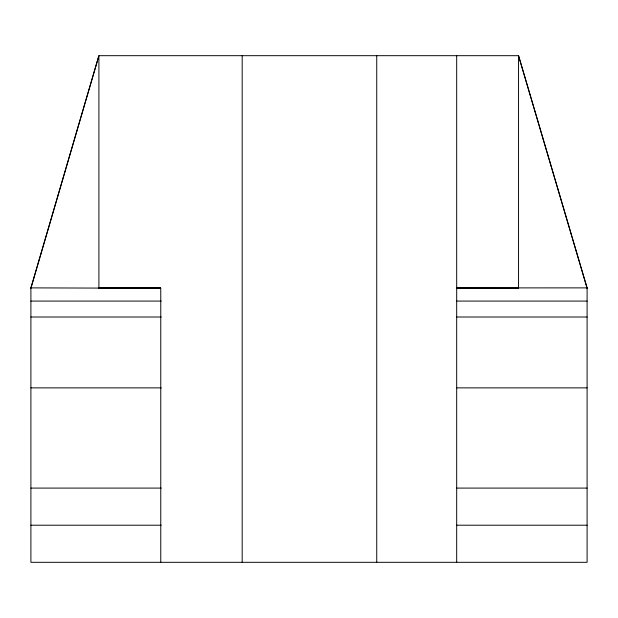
<?xml version="1.0" encoding="UTF-8"?>
<svg xmlns="http://www.w3.org/2000/svg" width="618" height="618" viewBox="0 0 618 618"><rect width="100%" height="100%" fill="white"/><g stroke="black" fill="none" stroke-linecap="round" stroke-linejoin="round"><path stroke-width="0.93" d="M160.765 562.318L160.765 288.274L30.9 287.88L30.9 562.318L587.1 562.318L587.1 287.88L518.548 55.682L98.903 55.682L30.9 287.88M30.9 288.274L98.903 55.682L98.903 288.274M456.81 287.903L587.1 287.88M456.687 288.274L518.548 288.274L518.548 55.682L587.1 288.274M30.9 301.082L161.259 301.082M456.741 301.082L587.1 301.082M30.9 317.011L161.259 317.011M456.741 317.011L587.1 317.011M30.9 387.872L161.259 387.872M456.741 387.872L587.1 387.872M30.9 488.089L161.259 488.089M456.741 488.089L587.1 488.089M30.9 525.207L161.259 525.207M456.687 525.207L587.1 525.207M456.81 288.22L518.548 288.274M456.687 55.682L456.687 562.318M376.741 55.682L376.741 562.318M242.186 55.682L242.186 562.318M160.641 287.903L98.903 287.903L160.641 287.957"/></g></svg>
